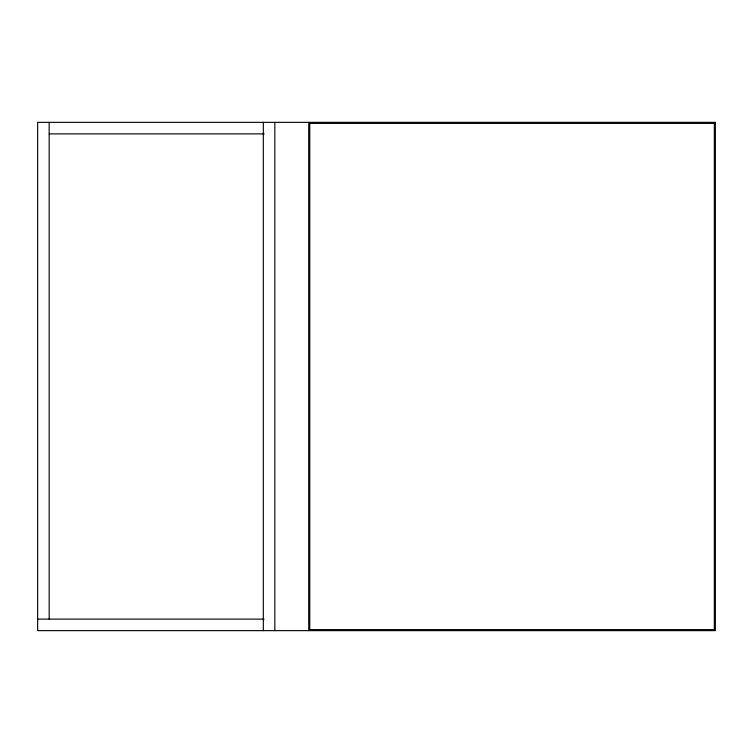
<?xml version="1.0" encoding="UTF-8"?>
<svg xmlns="http://www.w3.org/2000/svg" width="753" height="753" viewBox="0 0 753 753"><rect width="100%" height="100%" fill="white"/><g stroke="black" fill="none" stroke-linecap="round" stroke-linejoin="round"><path stroke-width="1.13" d="M49.171 133.883L264.256 133.883M37.65 619.117L264.096 619.117M308.73 122.362L308.73 630.638M274.845 122.362L274.845 630.638M263.324 122.362L263.324 630.638M49.171 122.362L49.171 619.117M715.35 122.362L37.65 122.362L37.65 630.638L715.35 630.638L715.35 122.362M714.333 123.379L309.747 123.379L309.747 629.621L714.333 629.621L714.333 123.379"/></g></svg>
